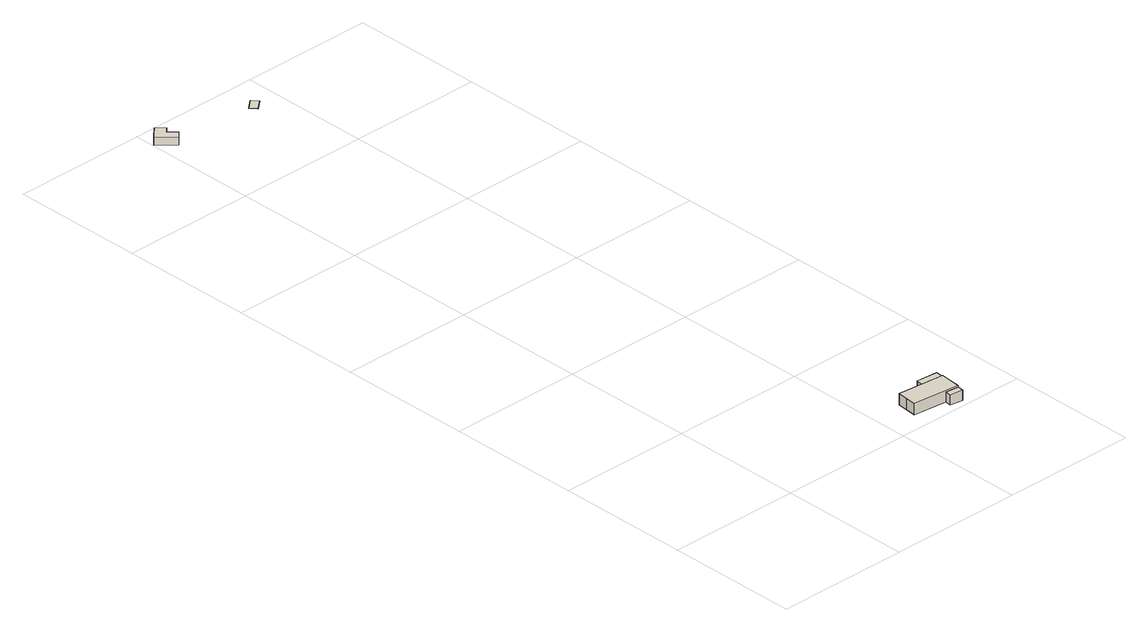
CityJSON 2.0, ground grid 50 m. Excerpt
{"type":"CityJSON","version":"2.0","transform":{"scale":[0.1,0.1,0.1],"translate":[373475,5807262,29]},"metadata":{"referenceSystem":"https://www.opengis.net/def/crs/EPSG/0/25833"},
"CityObjects":{
"building1":{"type":"Building","attributes":{"Gemeindeschluessel":"11000006","function":"31001_2080"},"address":[{"country":"Germany","locality":"Berlin","thoroughfareNumber":"50 (2)","thoroughfareName":"Neue Kreisstraße"}],"children":["building1-1","building1-2","building1-3"]},
"building1-1":{"type":"BuildingPart","attributes":{"BezugspunktDach":"2200","measuredHeight":4.77,"storeysAboveGround":1},"parents":["building1"],"geometry":[{"type":"MultiSurface","lod":"1","boundaries":[[[0,1,2,3,4,5]],[[6,7,8,9,10,11]],[[6,11,5,4]],[[7,6,4,3]],[[12,13,14,8,7,3,2]],[[9,8,2,1]],[[10,9,1,0]],[[11,15,16,17,10,0,5]],[[8,14,13,12]],[[10,17,16,15]]]}]},
"building1-2":{"type":"BuildingPart","attributes":{"BezugspunktDach":"2200","measuredHeight":3.81,"storeysAboveGround":1},"parents":["building1"],"geometry":[{"type":"Solid","lod":"1","boundaries":[[[[18,17,16,19]],[[15,10,20,21]],[[15,21,19,16]],[[20,10,17,18]],[[21,20,18,19]],[[10,15,16,17]]]]}]},
"building1-3":{"type":"BuildingPart","attributes":{"BezugspunktDach":"2200","measuredHeight":3.81,"storeysAboveGround":1},"parents":["building1"],"geometry":[{"type":"MultiSurface","lod":"1","boundaries":[[[12,22,23,13]],[[24,25,8,14]],[[24,14,13,23]],[[25,24,23,22]],[[8,25,22,12]],[[14,8,26,12,13]]]}]},
"building2":{"type":"Building","attributes":{"Gemeindeschluessel":"11000006","BezugspunktDach":"2200","function":"31001_1312","measuredHeight":2.77,"storeysAboveGround":1},"address":[{"country":"Germany","locality":"Berlin","thoroughfareNumber":"52","thoroughfareName":"Stölpchenweg"}],"geometry":[{"type":"Solid","lod":"1","boundaries":[[[[27,28,29,30,31,32]],[[33,34,35,36,37,38]],[[33,38,32,31]],[[34,33,31,30]],[[35,34,30,29]],[[36,35,29,28]],[[37,36,28,27]],[[38,37,27,32]]]]}]},
"building3":{"type":"Building","attributes":{"Gemeindeschluessel":"11000006","BezugspunktDach":"2200","function":"31001_1000","measuredHeight":0.387,"storeysAboveGround":1},"address":[{"country":"Germany","locality":"Berlin","thoroughfareNumber":"56 (2)","thoroughfareName":"Stölpchenweg"}],"geometry":[{"type":"Solid","lod":"1","boundaries":[[[[39,40,41,42]],[[43,44,45,46]],[[43,46,42,41]],[[44,43,41,40]],[[45,44,40,39]],[[46,45,39,42]]]]}]}
},
"vertices":[
[773,30,67],[777,70,67],[781,110,67],[605,126,67],[602,88,67],[598,50,67],[602,88,24],[605,126,24],[781,110,24],[777,70,24],[773,30,24],[598,50,24],[781,110,62],[701,117,62],[701,117,24],[723,36,24],[723,36,62],[773,30,62],
[770,7,62],[722,13,62],[770,7,24],[722,13,24],
[785,140,62],[705,148,62],[705,148,24],[785,140,24],[781,110,37],
[61,2867,40],[85,2892,40],[57,2919,40],[75,2937,40],[46,2965,40],[4,2922,40],[46,2965,12],[75,2937,12],[57,2919,12],[85,2892,12],[61,2867,12],[4,2922,12],
[399,2852,12],[433,2882,12],[413,2905,12],[379,2875,12],[413,2905,9],[433,2882,9],[399,2852,9],[379,2875,9]
]}
